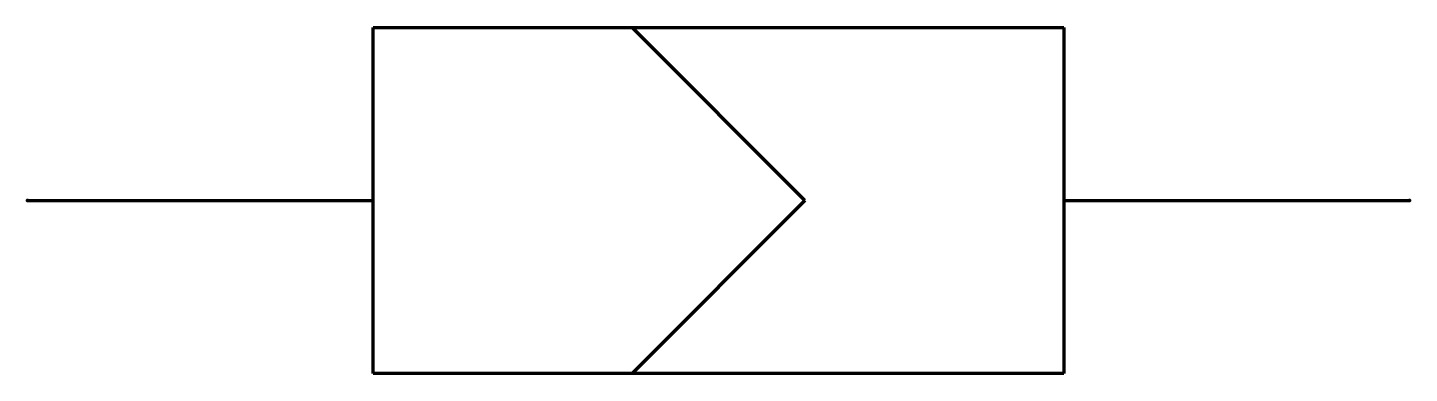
# Model space of a CAD drawing. Header units: millimetres. Extents: x 0 to 20, y -2.5 to 2.5.
import ezdxf

# ---------------------------------------------------------------- set-up
doc = ezdxf.new("R2010")
doc.units = ezdxf.units.MM
doc.layers.get('0').update_dxf_attribs({"linetype": 'CONTINUOUS', "lineweight": 0})

msp = doc.modelspace()

# ---------------------------------------------------------------- linework, layer by layer
at = {"color": 7, "linetype": 'CONTINUOUS', "lineweight": 70}
for p, q in [((5, 2.5), (15, 2.5)), ((5, -2.5), (5, 2.5)), ((11.25, 0), (8.75, 2.5)), ((15, 2.5), (15, -2.5)), ((0, 0), (5, 0)), ((11.25, 0), (8.75, -2.5)), ((15, 0), (20, 0)), ((15, -2.5), (5, -2.5))]:
    msp.add_line(p, q, dxfattribs=at)
for p in [(0, 0), (20, 0)]:
    msp.add_point(p, dxfattribs=at)

doc.saveas('drawing.dxf')
